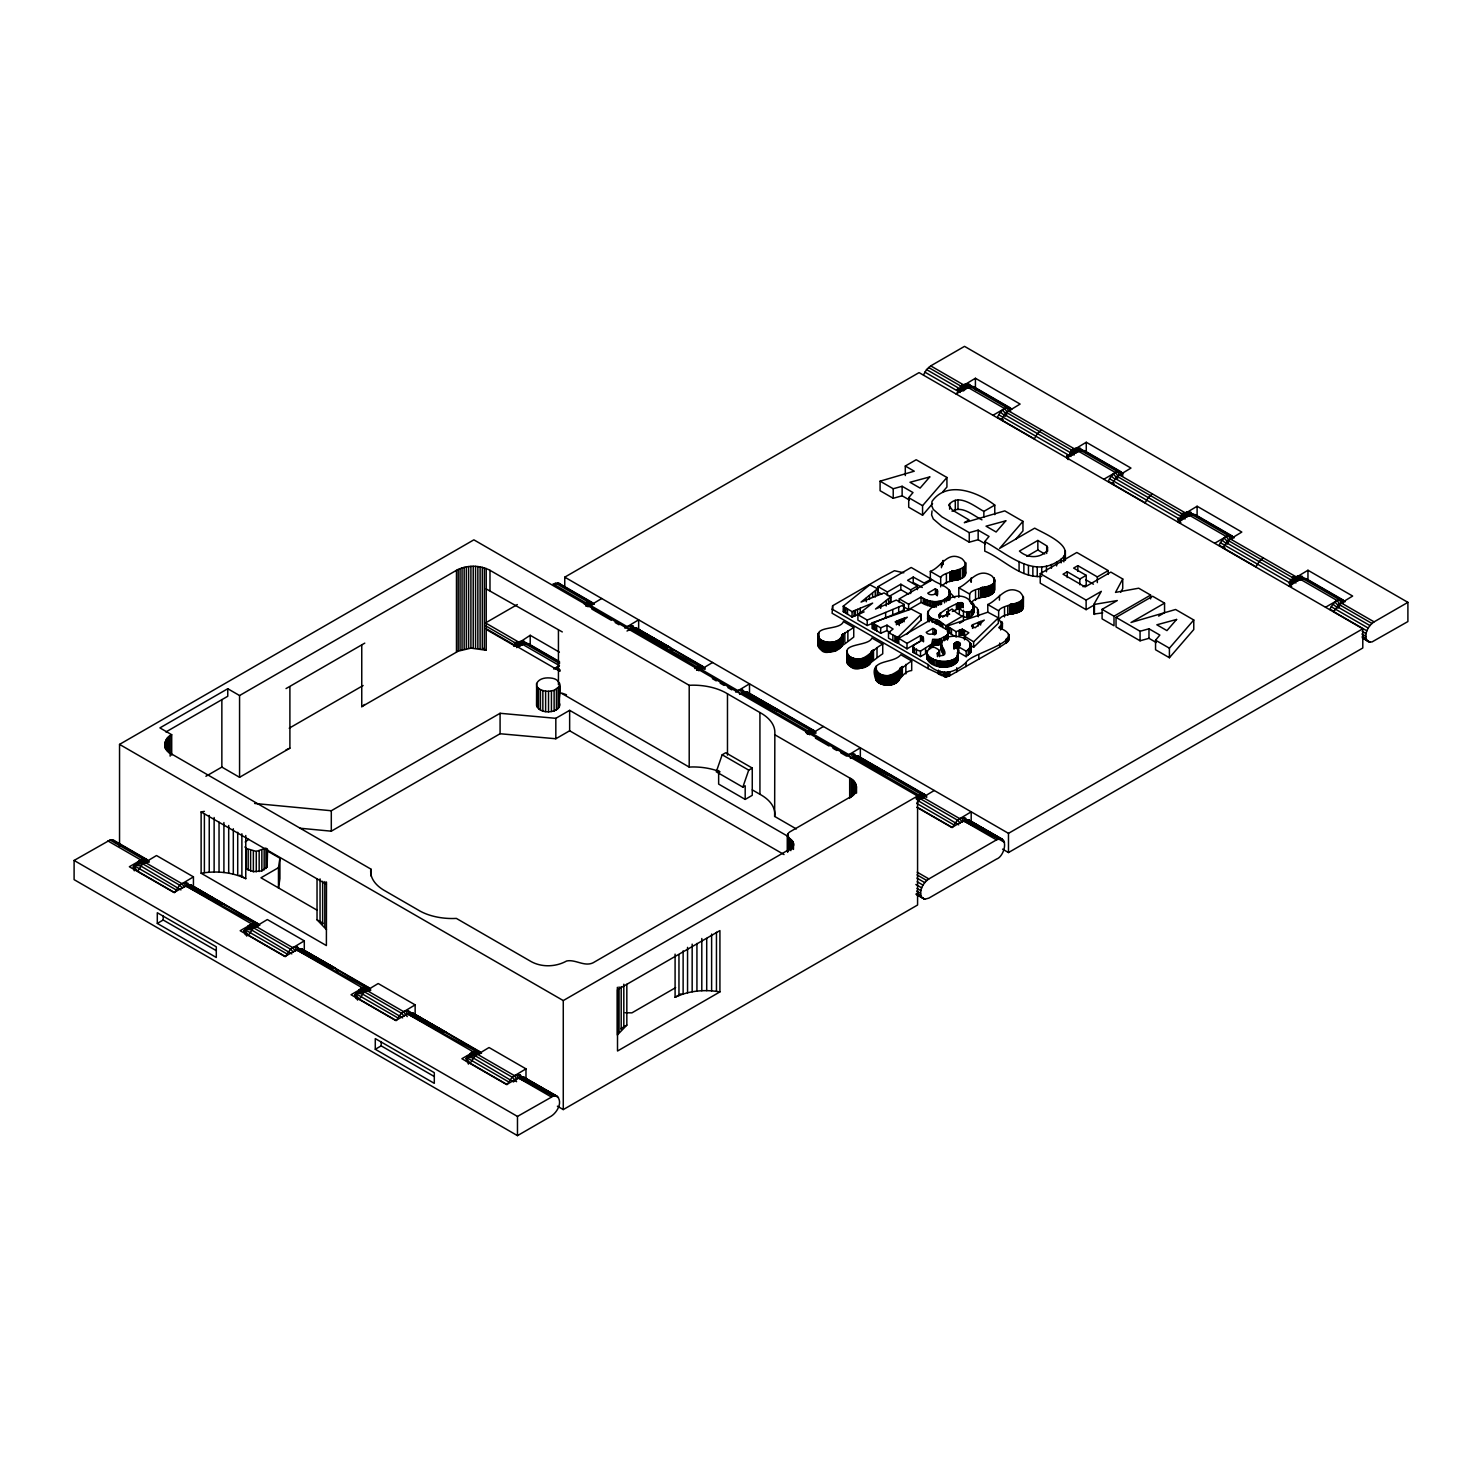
<?xml version="1.0" encoding="UTF-8"?>
<svg xmlns="http://www.w3.org/2000/svg" width="1482" height="1482" viewBox="0 0 1482 1482"><rect width="100%" height="100%" fill="white"/><g stroke="black" fill="none" stroke-linecap="round" stroke-linejoin="round"><path stroke-width="1.5" d="M536.54 705.654L536.632 683.517C539.226 677.904 546.728 677.311 552.119 678.219C566.05 680.405 556.936 698.152 559.381 706.895C554.694 714.676 534.094 713.361 537.447 702.338M537.169 707.303L536.632 683.517M538.503 708.804L538.503 688.37L537.169 686.851M540.448 710.063L540.448 689.63L538.503 688.37M542.857 711.027L542.857 690.575L540.448 689.63M545.617 711.601L545.617 691.149L542.857 690.575M548.525 711.749L548.525 691.316L554.12 690.371L559.381 686.444M551.434 711.49L551.434 691.057M554.12 710.823L554.12 690.371M556.435 689.334L556.435 709.785L553.601 710.86M558.214 708.452L558.214 688M559.381 706.895L559.566 683.091M969.969 645.022L973.637 647.264L998.368 623.274L998.368 617.827L987.827 612.196L987.772 604.526L998.646 610.806L998.646 620.347C1003.277 610.491 1022.209 617.568 1023.34 606.027M987.772 604.526C998.535 600.006 1005.722 583.964 1019.783 592.022C1032.676 604.878 1002.536 603.063 998.646 610.806M974.007 605.638C973.378 613.622 963.485 614.196 959.317 607.824C975.804 589.947 915.487 624.756 949.61 614.159L946.979 612.14L952.074 609.009C982.714 637.075 980.195 585.334 949.647 598.246C943.608 600.525 917.265 611.01 932.863 618.883C940.681 620.476 939.588 621.68 945.868 625.737L963.448 615.586M971.618 602.489C976.101 594.653 997.367 599.525 993.811 587.187M864.099 611.899L852.076 617.086L843.388 611.455M970.691 603.285L977.286 608.083L978.398 615.882M927.047 655.766C925.546 669.938 961.837 671.939 956.631 656.081M994.774 505.103L983.863 511.383C974.322 506.233 958.132 492.487 948.702 505.103L952.5 510.178L969.061 519.941L964.319 522.683L1004.777 510.882L1022.951 521.368L999.609 548.414L1034.695 528.148C1043.939 533.576 1082.027 548.692 1056.629 562.104C1031.287 577.443 1005.593 552.564 984.752 541.597L989.031 536.447L978.157 530.167L969.265 532.649L941.922 516.866L933.271 509.419L931.604 505.399L932.03 501.379C947.165 479.927 978.12 492.172 994.774 505.103L994.774 514.643M796.353 828.957L774.641 816.415L774.845 732.849A46.979 27.121 0 0 0 759.933 712.546L727.477 693.798A46.979 27.121 0 0 0 692.316 685.184L689.204 685.314L489.986 570.311C479.76 564.92 466.7 564.92 456.475 570.311L239.565 695.54L227.765 688.722L159.908 727.903L171.708 734.72C162.872 738.129 162.872 750.652 171.708 754.06L370.908 869.1L370.908 875.918M932.03 510.92L931.604 514.939L933.271 518.959L941.922 526.406L969.265 542.19L978.157 539.707L985.419 543.894M1047.663 547.284L1047.348 550.285C1040.383 558.807 1027.23 558.343 1019.431 551.082L1037.845 540.448L1046.7 545.839L1047.663 551.1M921.693 897.462C918.525 890.756 923.193 882.698 928.881 878.919L996.497 839.868C1009.464 834.959 1004.833 856.392 996.497 859.078L928.881 898.111L924.731 899.222L915.857 894.091M1366.886 640.428C1363.736 633.722 1368.405 625.663 1374.092 621.866L1407.9 602.359L1407.9 621.551L1371.943 641.984L1368.219 641.65L1363.014 638.186M875.492 678.385C868.322 658.119 892.72 664.603 900.834 654.729L911.708 660.991L911.708 670.531C900.574 671.679 899.518 686.277 887.959 685.055C882.827 685.74 872.379 681.683 876.622 675.255M370.908 869.1L370.685 870.879A46.979 27.121 0 0 0 385.598 891.182L418.054 909.929A46.979 27.121 0 0 0 453.214 918.525L456.363 918.414L531.408 961.744C542.227 967.505 555.954 966.931 566.606 961.003C576.016 958.947 585.575 968.154 594.893 961.744L790.869 848.501C800.447 842.48 781.959 837.237 789.739 831.939L849.686 797.335C858.523 793.926 858.523 781.385 849.686 777.976L774.641 734.646M774.641 816.415L774.845 814.6A46.979 27.121 0 0 0 759.933 794.296L752.3 789.887M942.589 585.779C947.813 577.535 965.097 583.519 965.579 572.033M953.908 643.873C975.823 670.068 908.596 663.269 932.326 645.948C933.882 647.764 943.663 650.283 937.272 653.247C936.846 654.951 939.903 655.804 941.366 655.637C948.869 655.285 942.515 647.764 941.089 644.262C943.423 628.535 983.029 638.742 966.19 651.209L966.19 656.674L957.761 651.802C962.781 640.52 952.574 639.001 953.852 648.282M882.735 644.262L871.861 637.982C869.174 646.782 837.812 642.651 849.631 656.47C863.654 665.733 871.731 648.912 882.735 644.262L882.735 653.803C873.38 659.471 854.392 680.275 846.907 660.639M1008.594 638.205L1007.556 641.91L999.683 647.171L949.721 675.736L945.034 676.626L928.084 668.604L832.106 613.233L832.625 605.749L881.382 577.647L894.443 570.718L903.798 572.793M279.913 858.208L279.913 878.641L278.468 888.126L278.468 867.674L279.913 858.208L266.89 850.687M920.507 635.593L920.507 641.058L907.003 648.838L907.003 643.392L920.507 635.593C932.863 641.354 898.129 645.318 920.507 651.135L920.507 656.582L913.264 652.21L913.264 650.82M841.924 646.096L842.221 634.741L853.743 627.534L853.743 637.075C845.907 642.855 820.435 665.288 818.731 642.169M853.743 627.534L843.406 621.551C840.164 631.073 811.784 624.737 819.62 638.909C825.807 644.244 839.516 643.744 842.109 635.037M930.344 571.367L940.681 577.35C944.756 569.922 975.193 571.015 961.874 558.64C947.35 550.211 941.57 567.217 930.344 571.367L930.344 580.907M244.919 846.926L246.253 848.445L246.253 868.878L253.366 871.675L261.851 870.897L267.13 866.97L267.594 849.408M966.19 656.674L970.914 651.876L969.747 647.597M911.708 660.991C901.741 666.715 885.069 686.796 875.492 668.382M722.179 754.783L716.269 771.807L742.834 787.146L745.187 785.775L745.187 799.409L752.263 795.315L752.263 768.065L725.717 752.745L722.179 754.783L748.725 770.121L752.263 768.065M742.834 787.146L748.725 770.121M1001.221 621.477L1001.499 629.035C1003.351 625.997 1001.313 620.606 997.849 619.42M920.507 651.135L931.77 643.985L932.678 639.279L938.995 639.446L946.424 635.667L948.128 633.203L947.591 630.165L930.381 619.995L898.777 638.297L907.003 643.392M941.7 647.375L941.051 649.524L943.312 654.488L943.312 649.023M958.798 587.798L969.654 594.078C972.007 586.02 1003.925 588.854 991.828 575.905C977.694 566.717 969.71 582.889 958.798 587.798L958.798 597.339M888.496 632.666L897.759 637.371L921.267 614.382L911.263 609.083L872.324 622.736L880.66 627.831L886.996 625.163L893.072 629.016L888.496 632.666L888.496 638.112L896.314 642.447L898.462 642.354M906.632 634.444L921.267 619.828M133.806 868.971C135.195 863.209 145.292 854.003 149.015 862.505M193.438 876.862L179.655 885.162L174.598 892.553L137.659 871.212L142.698 863.821L156.499 855.54L193.438 876.862L193.438 887.533M244.66 932.975C246.531 927.825 253.422 919.507 259.017 924.657L248.124 925.657M304.292 940.866L290.509 949.165L285.452 956.538L248.494 935.216L253.552 927.825L267.334 919.544L304.292 940.866L304.292 951.537M355.495 996.978C357.366 991.828 364.276 983.511 369.87 988.661L358.977 989.643M415.145 1004.87L401.344 1013.151L396.305 1020.542L359.348 999.201L364.405 991.828L378.188 983.529L415.145 1004.87L415.145 1015.522M466.348 1060.964C468.219 1055.832 475.129 1047.515 480.724 1052.646L469.813 1053.646M525.98 1068.855L512.198 1077.155L507.14 1084.546L470.202 1063.205L475.24 1055.814L489.041 1047.533L525.98 1068.855L525.98 1079.526M923.508 374.853L926.546 369.574L930.715 365.887L964.523 346.362L1407.9 602.359M956.575 393.934L961.633 386.543L975.415 378.262L1020.116 404.067L1006.334 412.404L1001.313 419.758L1034.362 438.839L1037.4 433.578L1041.55 429.891M1009.057 411.57L1006.76 407.643L969.802 386.302L957.261 389.229L971.822 386.098L1011.798 409.199C1006.204 404.067 999.257 412.348 997.405 417.516L1003.314 419.869M1067.429 457.938L1072.468 450.547L1086.269 442.266L1130.97 468.071L1117.187 476.389L1112.167 483.743L1145.197 502.843L1148.235 497.563L1152.403 493.877M1119.892 475.574L1117.595 471.628L1080.656 450.306L1070.189 452.825L1082.657 450.102L1122.652 473.184C1117.058 468.053 1110.111 476.333 1108.258 481.502L1114.149 483.854M971.192 822.491L971.192 811.821L957.409 820.12L952.352 827.493L917.339 807.282M1178.264 521.923L1183.321 514.55L1197.104 506.251L1241.823 532.057L1228.041 540.393L1223.002 547.747L1256.051 566.828L1259.089 561.567L1263.238 557.88L1296.324 576.961L1302.159 576.424L1304.308 579.481M1181.061 516.662L1193.51 514.106L1233.506 537.188C1227.911 532.057 1220.946 540.337 1219.093 545.506L1225.003 547.858M1289.118 585.927L1294.157 578.536L1307.958 570.255L1352.658 596.06L1338.876 604.378L1333.856 611.733L1366.886 630.832M1343.025 599.951L1306.068 578.628L1291.878 580.74L1304.345 578.091L1344.341 601.192C1338.746 596.06 1331.799 604.341 1329.947 609.491L1333.874 611.066M1083.027 586.724L1086.213 584.89L1086.213 575.349L1079.822 579.036L1067.244 571.774L1063.039 574.201L1085.102 586.946L1110.815 572.089L1122.726 578.98L1115.52 592.392L1138.695 588.206L1150.625 595.079L1150.625 598.895M1120.67 592.337L1122.726 588.521L1122.726 578.98M877.548 595.227L877.548 588.762L861.061 602.081L884.032 592.93L890.775 596.857L875.492 609.028L896.332 600.062L904.187 604.452L904.224 610.047L867.211 625.515L857.893 620.143L857.893 614.697L872.639 603.1L852.076 611.64L843.165 606.286L869.86 584.779L877.548 588.762L877.548 595.227L877.548 594.208M1102.756 612.863L1093.772 614.067L1093.772 604.526L1101.33 591.337L1086.121 600.117L1040.234 573.627L1040.234 583.148L1086.121 609.658L1093.716 605.267M904.168 604.712L867.211 620.069L857.893 614.697M921.1 614.863L920.97 620.476L920.822 615.178M626.83 984.252L626.83 1025.136L617.364 1034.992L617.364 987.308M934.234 790.499L920.452 798.779L916.728 803.411L953.667 824.752M947.294 629.813L947.869 625.812L987.827 612.196M832.106 609.139L928.084 664.51C940.903 676.514 953.704 673.773 966.023 662.547C970.358 652.932 1032.12 640.168 998.757 627.683L1002.406 623.681L1001.499 621.68M899.296 598.858L908.596 604.23L921.026 597.061C928.788 602.414 940.329 603.915 947.72 597.005C956.724 588.243 936.087 583.63 932.4 579.74L899.296 598.858L899.296 602.489M928.547 616.104C925.639 619.217 930.659 626.312 928.788 616.104M932.586 503.602L922.564 515.217L908.707 507.233L908.707 497.693L913.005 492.561L902.13 486.281L893.22 488.745L880.086 481.168L880.086 490.709L893.22 498.285L902.13 495.803L909.374 499.99M1158.646 616.086L1164.556 612.659L1164.556 603.137L1131.025 622.477L1175.597 609.491L1193.77 619.995L1193.77 629.535L1169.409 657.73L1155.552 649.746L1155.552 640.205L1159.85 635.074L1148.976 628.794L1140.066 631.258L1116.039 617.383L1116.039 626.923L1140.066 640.798L1148.976 638.334L1156.219 642.521M922.564 515.217L922.564 505.677L946.924 477.482L916.191 459.735L905.298 466.033L905.298 475.574M942.626 491.987L946.924 487.022L946.924 477.482M1015.652 539.355L1022.951 530.908L1022.951 521.368M1169.409 657.73L1169.409 648.19L1193.77 619.995M559.362 652.136L530.204 635.296L514.421 645.707L487.17 629.98M555.231 669.271L559.399 665.585L522.442 644.262L514.143 645.856M1007.093 411.903L1004.611 408.55L967.653 387.228L963.504 390.915L957.261 389.933M514.087 1081.527L518.218 1077.822L524.072 1077.284L557.176 1096.328C562.956 1102.293 557.176 1112.334 551.285 1116.113L517.477 1135.638L74.1 879.641L74.1 860.449L110.057 840.016L113.781 840.35L146.848 859.43L138.734 860.783M245.197 841.98L248.754 839.312M973.637 647.264L973.637 641.817L998.368 617.827M964.504 639.835L964.504 636.204L968.858 632.74L962.263 629.22L956.075 631.647L947.294 626.164M183.546 887.44L187.825 884.958L191.53 885.291L257.701 923.434L249.569 924.768M628.757 630.406L633.036 627.923L636.741 628.257L669.845 647.301L671.994 650.357M294.381 951.425L298.679 948.962L302.384 949.295L335.488 968.339L337.637 971.395M694.891 668.586L701.19 665.863L705.062 669.456M739.592 694.391L743.89 691.927L747.595 692.261L813.748 730.385L815.915 733.46M405.234 1015.429L409.514 1012.947L413.237 1013.28L447.638 1033.565M805.726 732.571L810.024 730.052L813.748 730.385L807.653 731.404M850.446 758.395L854.725 755.913L858.43 756.246L924.601 794.389L926.75 797.446M916.58 796.575L920.878 794.056L924.601 794.389L916.469 795.723M961.281 822.38L965.579 819.917L969.284 820.25L1002.388 839.294L967.579 819.676L1000.665 838.756L965.579 819.917L1004.537 842.35M246.253 848.445L256.275 851.39L265.963 848.093L265.963 868.526M286.026 688.593L364.776 643.132M361.756 645.355L361.756 706.673L364.776 704.45M559.436 661.639L528.333 643.67L524.591 643.336L520.293 645.837L514.106 646.319M587.909 606.786L601.711 598.506M624.867 628.127L638.649 619.828L638.649 630.498M698.763 670.79L712.546 662.491M735.702 692.113L749.503 683.832L749.503 694.502M1117.947 475.907L1115.446 472.554L1078.507 451.213L1076.358 452.788L1070.152 453.288M809.598 734.776L823.399 726.495M860.338 758.488L860.338 747.817L846.555 756.116L840.72 752.745M1230.745 539.559L1228.448 535.632L1191.491 514.291L1187.193 516.773L1181.006 517.274M1341.581 603.563L1339.302 599.636L1302.345 578.295L1298.047 580.777L1289.785 581.444M947.22 611.862L947.22 615.512M942.533 617.216L948.313 613.678L948.313 608.231M872.49 628.09L880.66 633.277L886.996 630.61L890.034 632.555M205.905 776.29L221.855 767.083L239.565 777.309L289.898 748.169L289.898 686.851M675.088 954.13L675.088 997.275L681.072 993.811M119.542 846.592L119.542 744.39L473.87 539.837L917.58 796.019L917.58 905.02L563.271 1109.592L557.38 1106.183M165.891 731.978L227.765 696.262L227.765 688.722M289.212 728.199L363.127 685.518M517.311 604.563L485.503 622.922L518.57 642.021L524.424 641.484L526.555 644.522M564.753 587.835L564.753 577.165L919.062 372.612L1362.792 628.794L1362.792 647.986L1008.482 852.558L1002.592 849.149M361.756 706.673L458.197 651.172L470.905 648.134L486.226 650.246L486.226 568.477M516.625 647.615L522.442 644.262M956.02 393.934L967.653 387.228M553.583 668.956L559.399 665.585M992.959 415.275L1004.611 408.55M253.978 923.101L185.676 885.828L174.042 892.553L129.342 866.748L140.975 860.023L107.908 840.924M627.016 631.036L630.887 628.794L699.189 666.066L695.021 667.011L701.19 665.863M254.626 803.466L331.301 810.747L500.082 713.287L555.824 718.325L569.644 710.341L788.053 836.422M157.296 923.416L216.298 957.483L216.298 946.813L157.296 912.745L157.296 923.416L163.187 920.007L216.298 950.666M299.735 828.197L331.301 831.18L500.082 733.738L555.824 738.758L569.644 730.774L784.034 854.558M278.468 867.674L260.962 877.789L316.926 910.096M1066.855 457.938L1078.507 451.213M881.79 594.208L878.066 592.059L878.066 586.613L911.189 567.476L931.418 579.166L924.12 583.019L913.227 577.072L907.577 580.333L917.395 586.001L917.395 589.651M878.066 586.613L887.385 591.985L900.834 584.223L910.67 589.892L917.395 586.001M889.311 596.32L900.834 589.669L908.707 594.208M1103.812 479.26L1115.446 472.554M360.663 988.049L364.813 987.105L296.53 949.832L284.896 956.538L240.177 930.733L251.829 924.008L185.676 885.828M935.42 588.743L927.751 593.17C930.826 597.32 942.052 592.67 935.42 588.743L935.42 594.208L936.661 595.097M903.02 606.453L908.596 609.676L921.026 602.507L934.401 607.12L934.401 601.673M1026.804 556.361L1037.845 549.989L1044.773 553.99M932.919 628.424L926.194 632.314C929.121 637.241 941.57 631.369 932.919 628.424L932.919 633.888L934.679 634.889M1040.234 573.627L1076.84 552.471L1108.221 570.607L1108.221 574.423M959.539 623.292L963.448 621.032L963.467 610.213M920.507 656.582L925.546 653.673L925.546 648.227M1108.221 570.607L1097.328 576.906L1077.859 565.661L1073.635 568.088L1086.213 575.349M1177.708 521.942L1189.342 515.217L1226.299 536.54L1228.782 539.911M957.761 651.802L959.243 650.95M1214.666 543.264L1226.299 536.54M1150.625 595.079L1114.001 616.216L1114.001 625.756L1102.089 618.865L1102.089 609.343L1117.298 600.543L1093.772 604.526M471.498 1052.053L475.666 1051.09L407.383 1013.818L395.731 1020.542L351.03 994.737L362.664 988.012L296.53 949.832M1116.039 617.383L1152.644 596.246L1164.556 603.137M375.279 1049.275L434.3 1083.342L434.3 1072.672L375.279 1038.604L375.279 1049.275L381.189 1045.866L434.3 1076.525M119.542 744.39L563.271 1000.572L917.58 796.019M1288.562 585.927L1300.196 579.203L1337.134 600.543L1340.877 605.582M1325.501 607.268L1337.134 600.543M558.492 1097.551L522.386 1076.71L557.176 1096.328L553.453 1095.995L518.218 1077.822L506.585 1084.546L461.884 1058.722L473.518 1052.016L407.383 1013.818M998.646 838.96L963.43 820.787L951.796 827.493L916.802 807.301M675.644 987.623L631.925 1012.854L625.182 1012.762M719.919 991.903L617.512 1051.016L617.512 989.698L719.919 930.585L719.919 991.903C704.913 989.272 688.908 990.643 675.088 997.275M74.1 860.449L517.477 1116.428L553.453 1095.995L520.367 1076.951L555.454 1095.791M564.753 577.165L1008.482 833.347L1362.792 628.794M620.847 1028.582L626.83 1025.136M952.37 611.455L959.391 608.398M955.353 642.725C951.277 650.913 962.281 648.338 957.891 642.243M972.507 624.774L971.525 626.015L975.119 627.775L984.289 620.106L972.507 624.774L972.507 628.405M286.026 749.911L289.898 748.169M952.037 511.216C962.578 505.251 973.007 515.514 981.955 519.83M583.927 603.73L592.059 602.396L558.992 583.315L553.119 583.889L586.187 602.989L590.336 601.859L593.393 603.619L584.668 604.415M1010.631 409.921L1008.482 410.829L1074.617 448.972L1080.471 448.435L1082.62 451.491M585.909 606.027L594.226 604.1L587.983 605.416M590.058 605.212L627.016 626.553L632.888 625.978L635.037 629.035M136.548 863.858L149.015 861.153L136.548 863.784L147.014 861.338M144.865 862.265L181.804 883.587L187.677 883.013L189.844 886.069M700.912 669.216L705.062 668.104L696.762 669.864L700.912 669.216L737.851 690.556L740.352 693.909M737.851 690.556L742.019 689.426L745.891 693.02M255.701 926.25L259.869 925.139L247.383 927.769L255.701 926.25L292.658 947.591L295.14 950.944M292.658 947.591L296.808 946.479L300.679 950.073M807.597 734.016L815.915 732.108L807.597 733.849L813.914 732.293M811.765 733.22L848.704 754.542L854.577 753.967L856.744 757.024M368.703 989.328L358.255 991.699L370.704 989.142L360.311 991.328M366.554 990.254L403.493 1011.576L407.661 1010.465L410.699 1012.225M916.376 798.409L926.769 796.093L918.451 797.853M922.601 797.205L959.558 818.546L965.43 817.953L967.579 821.028M469.09 1055.851L481.557 1053.128L471.165 1055.332M477.389 1054.239L514.347 1075.58L520.219 1075.006L522.368 1078.062M932.678 644.726L941.348 644.077M964.578 630.443L964.578 635.908L962.263 634.667L959.002 635.797L959.002 630.35M900.834 619.457L907.317 617.197L899.241 623.774L895.147 621.847L900.834 619.457L900.834 623.088M960.429 387.45L971.766 387.487L969.636 384.449L963.782 384.987L930.715 365.887M1181.339 513.791L1189.601 511.901L1193.455 515.477M880.086 481.168L914.246 471.202L905.298 466.033M584.167 603.026L588.335 602.062L555.268 582.982M961.762 385.061L965.912 384.116M1072.598 449.046L1076.766 448.101M585.946 605.73L592.207 604.304M514.161 645.707L524.591 643.336L559.603 663.547M1183.451 513.05L1187.619 512.105M696.799 669.716L703.061 668.308M1292.211 577.517L1298.454 576.109M247.401 927.713L257.849 925.342M916.395 798.187L924.749 796.297M469.109 1055.703L479.538 1053.332M584.13 603.193L590.336 601.859M140.994 859.801L145.125 858.912M807.894 730.756L812.025 729.866M251.829 923.786L255.978 922.897M918.729 794.741L922.878 793.852M360.608 988.235L366.832 986.901M471.461 1052.22L477.667 1050.886M961.707 385.227L967.913 383.912M959.336 388.747L973.526 386.635L1010.483 407.976M1072.56 449.231L1078.766 447.916M1070.189 452.732L1084.379 450.639L1121.337 471.961L1122.8 475.833M514.439 642.706L522.701 640.946M516.218 645.337L526.61 643.151L559.659 662.232M1183.396 513.217L1189.601 511.901M1300.455 575.905L1292.174 577.647L1296.324 576.961M1189.342 515.217L1181.043 516.81L1195.233 514.625L1232.172 535.965M1289.803 581.203L1300.196 579.203M696.818 667.4L702.913 666.4L636.741 628.257M326.485 881.975L326.392 945.572L201.126 873.25L201.126 811.932L204.386 811.376M201.126 873.25C216.057 870.675 231.989 872.046 245.771 878.659L245.771 835.496M360.422 988.772L368.555 987.438L302.384 949.295M471.257 1052.757L479.39 1051.423L413.237 1013.28M960.503 385.931L969.636 384.449M959.262 388.951L973.526 386.635L975.693 389.692M1071.338 449.917L1080.471 448.435M1072.153 452.621L1076.228 451.954M1080.304 451.306L1084.379 450.639L1085.695 451.862M1182.191 513.921L1191.324 512.439M1182.988 516.625L1189.101 515.625M515.291 642.966L524.424 641.484M518.126 645.337L522.201 644.67M696.596 670.29L700.671 669.623M1293.026 577.924L1302.159 576.424M1291.804 580.944L1306.068 578.628L1307.402 579.851M807.449 734.294L813.562 733.294M140.549 863.339L146.662 862.339M920.322 797.946L924.398 797.297M247.309 927.991L257.498 926.343M360.2 991.662L370.389 989.995M471.035 1055.647L475.111 1054.999M1123.467 473.721L1119.336 474.833L1185.47 512.976M1234.321 537.725L1230.171 538.837L1263.238 557.88M1345.156 601.711L1341.025 602.822L1374.092 621.866M695.521 668.419L704.228 667.622L635.056 627.683L669.845 647.301M806.356 732.404L815.081 731.608L745.891 691.668L780.681 711.304L782.829 714.361M139.456 861.45L148.181 860.653L112.058 839.812M917.21 796.408L925.917 795.612L856.744 755.672L892.849 776.512M960.058 386.635L970.951 385.672M961.744 389.044L966.116 388.636M1070.912 450.639L1081.786 449.657M1181.765 514.625L1192.639 513.661M514.865 643.67L525.74 642.706M1292.6 578.628L1303.475 577.647M247.605 928.269L251.977 927.88L247.698 927.399M358.459 992.255L362.812 991.866M957.242 389.451L965.504 388.784M916.321 799.113L920.452 798.779L957.409 820.12L960.317 823.158M136.511 864.321L142.698 863.821L179.655 885.162L182.582 888.2M247.364 928.325L253.552 927.825L290.509 949.165L293.417 952.204M356.143 992.477L364.405 991.828L401.344 1013.151L404.271 1016.207M466.997 1056.481L475.24 1055.814L512.198 1077.155L516.588 1081.712M960.966 602.896C962.077 609.917 958.724 609.936 959.799 602.896M984.752 541.597L984.752 551.137C1003.499 558.955 1019.82 578.165 1041.716 576.442M560.418 692.668L689.204 767.083L692.316 766.954A46.979 27.121 0 0 1 720.067 771.844M1071.282 451.436L1075.821 451.454M1179.857 515.44L1188.934 515.458M1290.711 579.425L1302.048 579.481M515.217 644.485L522.034 644.503M806.819 733.423L813.637 733.442M917.673 797.427L924.49 797.446M137.641 862.468L146.737 862.487M248.494 926.472L257.59 926.491M359.348 990.458L370.704 990.495M470.183 1054.462L474.74 1054.48M545.617 691.149L548.525 691.316M358.551 991.384L364.757 992.106M960.558 388.469L965.153 389.006M1290.803 580.203L1295.398 580.722M1070.189 454.252L1074.339 454.9M1178.95 517.94L1185.192 518.904M1289.803 581.926L1296.046 582.889M134.473 864.988L140.697 865.951L180.971 889.904M245.308 928.973L251.551 929.936L291.824 953.889M356.162 992.977L362.386 993.94L402.659 1017.893M466.997 1056.962L473.24 1057.926L513.513 1081.897M966.19 651.209L957.761 646.356C965.097 644.54 954.112 637.427 958.502 647.801M562.308 693.261L566.476 694.762M486.226 588.928L562.308 631.943M922.304 587.483L913.227 582.519L913.227 577.072M335.488 968.339L300.679 948.721L369.87 988.661M446.323 1032.343L411.533 1012.706L480.724 1052.646M928.547 367.462L961.633 386.543M1006.334 412.404L1072.468 450.547M1117.187 476.389L1183.321 514.55M1228.041 540.393L1294.157 578.536M1338.876 604.378L1371.943 623.44M926.546 369.574L959.614 388.673M1004.351 414.497L1070.467 452.658M1115.186 478.501L1181.321 516.662M1226.04 542.505L1292.156 580.648M1336.875 606.49L1369.942 625.552M924.824 372.093L960.132 392.471M998.72 414.756L1070.967 456.475M1109.573 478.76L1181.821 520.46M1220.427 542.745L1292.674 584.464M1331.262 606.749L1368.219 628.072M1362.162 637.686L1369.942 642.188L1364.107 638.557M1085.639 579.684L1093.42 584.186M908.707 497.693L922.564 505.677M1102.089 609.343L1114.001 616.216M1155.552 640.205L1169.409 648.19M947.294 631.628L954.538 636.204M557.269 582.778L593.393 603.619M1003.703 840.516L969.284 820.25M810.024 730.052L743.89 691.927L778.958 710.767L776.957 710.971L741.741 692.798L807.875 730.978M920.878 794.056L854.725 755.913L889.811 774.771L887.811 774.956L852.576 756.783L918.729 794.963M630.887 628.794L697.04 666.974M963.43 820.787L996.497 839.868M591.8 609.028L611.251 620.254M615.141 622.514L619.031 624.756M712.379 678.645L716.269 680.886M720.159 683.128L724.031 685.388M727.921 687.629L731.812 689.871M815.433 738.147L829.049 746.002M832.94 748.262L836.83 750.503M918.451 800.891L958.724 824.844M917.21 872.194L928.881 878.919M485.299 625.626L516.421 643.596M917.006 874.88L926.732 880.475M485.874 628.535L559.992 671.309M916.95 878.104L924.731 882.605M917.173 881.753L923.008 885.125M916.95 894.739L924.731 899.222L916.969 894.387M745.187 799.409L718.64 784.089L718.64 770.455M201.126 811.932L326.392 884.254M317.037 878.919L317.037 919.803L323.02 923.249M259.017 924.657L189.844 884.717L225.949 905.558L191.53 885.291M110.057 840.016L143.124 859.097M518.218 1077.822L551.285 1096.921M134.028 865.618L175.932 889.793M244.882 929.603L286.767 953.797M355.736 993.607L397.621 1017.782M466.571 1057.592L508.474 1081.786M1362.18 631.369L1366.071 633.629M1361.884 634.018L1365.774 636.278M1362.18 636.352L1366.071 638.594M915.857 884.495L921.693 887.866M916.969 888.422L920.859 890.663M916.691 891.071L920.563 893.313M916.969 893.387L920.859 895.628M239.751 875.177L245.771 878.659M964.504 636.204L973.637 641.817M907.003 648.838L898.777 643.744L898.74 636.667M949.11 591.688L954.816 597.746M903.205 609.195L904.224 610.047M317.037 919.803L326.485 929.659M889.848 601.377L890.812 602.192L888.57 604.137L888.57 598.672M1332.985 604.23L1337.968 608.157M1222.131 540.226L1227.133 544.172M1111.296 476.241L1114.612 478.853M1000.443 412.237L1005.444 416.164M938.791 655.489L939.088 650.283M1195.233 514.625L1196.548 515.847M858.43 756.246L859.745 757.469M747.595 692.261L748.91 693.465M558.992 583.315L560.307 584.538M528.333 643.67L529.648 644.911M524.072 1077.284L526.221 1080.322M113.781 840.35L115.929 843.406M937.013 589.947L937.18 595.542M1334.986 602.118L1339.376 606.675M1224.151 538.114L1228.522 542.69M1113.297 474.11L1117.687 478.686M1002.443 410.125L1006.834 414.682M557.251 667.159L560.177 670.197M1289.044 583.241L1291.674 586.52M1178.19 519.256L1180.839 522.535M466.237 1058.296L470.202 1063.205M355.402 994.292L359.348 999.201M245.864 931.937L248.494 935.216M133.713 866.303L137.659 871.212M923.156 637.39L923.323 641.224M949.258 595.597L950.203 597.968M959.558 818.546L962.04 821.899M848.704 754.542L851.205 757.913M627.016 626.553L629.498 629.906M514.347 1075.58L516.829 1078.933M403.493 1011.576L407.235 1016.615M181.804 883.587L184.305 886.958M961.707 817.619L964.004 821.565M850.853 753.634L853.15 757.561M740.018 689.63L742.297 693.576M629.165 625.645L631.462 629.572M516.496 1074.672L518.793 1078.6M405.642 1010.668L407.939 1014.614M294.807 946.665L297.104 950.61M183.953 882.679L186.25 886.607M947.72 635.797L948.184 638.279M977.286 612.177L978.416 615.697M1177.764 519.478L1179.542 523.22M1066.929 455.493L1068.689 459.235M465.811 1058.518L468.479 1064.132M354.976 994.515L357.625 1000.128M244.122 930.529L246.79 936.142M1341.303 599.432L1343.155 603.415M1230.449 535.428L1232.302 539.411M1119.614 471.443L1121.448 475.407M1008.76 407.439L1010.613 411.422M963.708 817.434L965.56 821.417M852.854 753.43L854.706 757.413M742.019 689.426L743.871 693.409M631.165 625.441L633.018 629.424M518.496 1074.469L520.349 1078.451M407.661 1010.465L409.495 1014.448M296.808 946.479L298.66 950.462M185.954 882.475L187.806 886.458M638.057 629.48L638.89 631.295M414.552 1014.503L415.368 1016.337M937.513 590.596L937.587 594.412M632.888 625.978L634.352 629.831M520.219 1075.006L521.683 1078.859M1008.872 634.592L1008.946 640.002M1066.725 455.622L1068.114 459.624M354.772 994.644L356.162 998.646M243.919 930.659L245.308 934.66M133.028 866.711L134.288 870.805M559.566 703.542L559.844 705.228M933.012 646.319L932.975 647.578L933.012 640.872M974.007 611.103L972.952 603.137M1307.958 570.255L1307.958 580.925M1197.104 506.251L1197.104 516.922M1148.976 628.794L1148.976 638.334M1140.066 631.258L1140.066 640.798M1097.328 576.906L1097.328 582.611M1094.438 604.915L1094.438 614.456M1086.269 442.266L1086.269 452.918M1086.121 600.117L1086.121 609.658M1079.822 579.036L1079.822 584.76M1077.859 565.661L1077.859 571.385M1067.244 571.774L1067.244 577.498M1065.373 550.841L1065.373 560.381M1063.872 556.139L1063.872 561.863M1061.131 559.047L1061.131 562.864M1056.629 562.104L1056.629 565.92M1051.442 564.438L1051.442 568.254M1046.7 545.839L1046.7 553.471M1046.459 566.031L1046.459 571.756M1041.716 566.902L1041.716 574.534M1037.845 540.448L1037.845 549.989M1037.233 567.087L1037.233 576.628M1032.861 566.643L1032.861 576.183M1028.452 565.642L1028.452 575.183M1023.877 563.957L1023.877 573.478M1023.395 596.987L1023.395 607.027M1023.34 596.486L1023.228 608.046M1023.043 599.006L1022.839 608.954M1022.599 599.802L1022.599 609.343M1022.321 600.191L1022.321 609.732M1021.969 600.581L1021.969 610.102M1021.598 600.932L1021.598 610.473M1021.172 601.284L1021.172 610.825M1020.709 601.618L1020.709 611.158M1020.227 601.914L1020.227 611.455M1019.079 561.419L1019.079 570.941M1019.32 602.396L1019.32 611.936M1018.338 602.822L1018.338 612.362M1017.245 603.211L1017.245 612.751M1016.096 603.545L1016.096 613.085M1015.003 603.804L1015.003 613.344M1013.855 604.008L1013.855 613.548M1013.484 604.045L1013.484 613.585M1013.114 604.082L1013.114 613.622M1012.743 604.1L1012.743 613.641M1012.354 604.1L1012.354 613.641M1011.984 604.082L1011.984 613.622M1011.706 604.082L1011.706 613.622M1011.428 604.1L1011.428 613.641M1011.169 604.137L1011.169 613.678M1010.909 604.211L1010.909 613.733M1010.446 604.341L1010.446 613.881M1010.002 604.508L1010.002 614.03M1009.594 604.675L1009.594 614.215M1008.594 634.129L1008.631 640.632M1008.482 833.347L1008.482 852.558M1008.131 637.186L1008.131 641.28M1007.723 605.601L1007.723 615.141M1007.556 637.816L1007.556 641.91M1006.871 638.409L1006.871 642.503M1006.13 638.983L1006.13 643.077M1004.537 607.398L1004.537 616.938M1002.443 622.903L1002.406 627.775M1002.165 622.403L1002.258 628.035M1001.962 622.144L1001.962 626.238M1000.609 625.904L1000.609 629.998M999.683 643.077L999.683 647.171M999.609 595.338L999.405 600.117M994.7 579.666L994.718 590.04M994.478 578.832L994.403 591.281M994.07 578.036L994.107 591.837M993.811 577.647L993.755 592.392M993.329 583.371L993.329 592.911M992.829 583.889L992.829 593.43M992.273 584.371L992.273 593.912M991.643 584.834L991.643 594.375M990.661 585.446L990.661 594.986M989.606 586.001L989.606 595.542M988.92 586.316L988.92 595.857M988.179 586.594L988.179 596.135M987.42 586.835L987.42 596.375M986.697 587.02L986.697 596.561M985.956 587.168L985.956 596.709M985.178 587.28L985.178 596.82M984.622 587.335L984.622 596.875M984.048 587.372L984.048 596.913M983.863 511.383L983.863 517.107M983.492 587.372L983.492 596.913M982.659 587.354L982.918 596.894M982.399 587.372L982.399 596.913M982.14 587.409L982.14 596.95M981.899 587.465L981.899 597.005M981.214 587.706L981.214 597.246M980.565 587.965L980.565 597.505M980.621 621.403L980.621 625.034M978.657 588.928L978.657 598.45M978.805 655.192L978.805 659.268M978.416 611.621L978.342 616.753M978.157 530.167L978.157 539.707M978.305 610.51L978.305 614.604M978.305 622.329L978.305 625.978M977.99 609.454L977.99 613.548M975.545 590.67L975.545 600.21M975.415 378.262L975.415 388.932M973.693 604.304L973.73 612.807M973.507 603.915L973.489 613.4M973.266 603.545L973.155 613.956M972.785 624.644L972.785 628.275M972.748 609.083L972.748 614.548M972.285 609.658L972.285 615.104M971.747 610.195L971.747 615.641M971.303 577.943L971.303 581.759M971.025 578.406L971.025 582.222M970.969 644.022L970.914 651.876M970.803 643.651L970.673 652.432M970.599 643.262L970.339 652.988M970.21 642.688L970.21 648.153M969.691 611.918L969.691 617.364M969.95 648.06L969.95 653.506M969.654 594.078L969.654 601.711M969.543 612.01L969.543 617.475M969.265 532.649L969.265 542.19M969.339 612.103L969.135 617.642M969.154 648.875L969.154 654.322M968.913 612.251L968.913 617.698M968.672 612.288L968.672 617.735M968.431 612.307L968.135 617.753M968.246 649.653L968.246 655.1M967.82 612.288L967.82 617.735M967.524 612.233L967.524 617.679M967.227 612.159L967.227 617.623M966.949 612.066L966.949 617.531M966.69 611.955L966.69 617.42M966.023 662.547L966.023 666.622M965.708 562.993L965.69 574.016M965.579 562.512L965.356 574.979M965.097 565.92L965.097 575.461M964.782 566.383L964.782 575.924M964.412 566.828L964.412 576.368M963.985 567.254L963.985 576.794M963.504 629.869L963.504 635.333M963.485 567.662L963.485 577.202M962.967 568.051L962.967 577.591M962.985 603.415L963.17 607.731M962.726 603.211L962.874 606.953M962.596 629.387L962.596 634.833M962.374 568.403L962.374 577.943M962.337 603.063L962.54 606.768M962.04 603.007L962.04 606.638M962.263 629.22L962.04 634.685M961.725 602.952L961.725 606.601M961.355 602.915L961.355 606.546M961.188 629.48L961.188 634.944M960.595 602.878L960.595 608.324M960.299 569.477L960.299 579.017M960.225 602.878L960.225 608.342M960.151 629.869L960.151 635.315M959.706 569.736L959.706 579.277M959.539 642.743L959.539 646.374M959.391 602.933L959.317 613.27M959.336 642.632L959.336 646.282M959.076 569.959L959.076 579.499M958.984 602.989L958.984 608.435M958.891 642.466L959.113 646.189M958.576 603.063L958.576 608.509M958.706 642.41L958.706 646.041M958.428 570.162L958.428 579.703M958.002 499.73L958.002 509.271M958.187 603.155L958.187 608.602M957.946 654.247L957.946 660.287M957.817 570.329L957.817 579.87M957.817 603.248L957.817 608.694M957.872 653.951L957.724 661.083M957.446 603.359L957.446 608.806M957.502 642.206L957.502 647.653M957.372 652.413L957.539 661.472M957.168 570.459L957.168 579.999M957.094 603.489L957.094 608.935M957.168 642.206L957.168 647.653M957.316 656.415L957.039 662.232M956.742 603.637L956.742 609.083M956.835 642.243L956.835 647.69M956.705 657.156L956.705 662.602M956.779 667.752L956.779 671.828M956.52 570.551L956.52 580.092M956.427 603.785L956.427 609.232M956.501 642.299L956.501 647.745M956.298 642.354L956.094 647.856M956.353 657.489L956.353 662.954M956.075 631.647L956.075 637.093M955.89 642.484L955.89 647.93M955.946 657.823L955.946 663.288M955.705 642.558L955.519 648.097M955.297 500.286L955.297 509.827M955.427 570.663L955.427 580.203M955.112 658.416L955.112 663.862M954.723 643.132L954.723 648.579M954.334 570.718L954.334 580.259M953.963 570.718L953.963 580.259M954.112 643.614L953.982 649.19M954.223 658.953L954.223 664.399M953.611 570.755L953.611 580.296M953.241 570.811L953.241 580.351M953.259 659.453L953.259 664.899M952.889 570.866L952.889 580.407M952.537 570.959L952.537 580.499M952.185 571.052L952.185 580.592M952.241 659.916L952.241 665.362M951.852 571.163L951.852 580.703M951.537 571.292L951.537 580.833M951.481 628.998L951.481 634.444M951.166 660.324L951.166 665.788M950.61 571.7L950.61 581.24M950.055 591.651L950.129 598.876M950.036 660.694L950.036 666.14M949.647 503.51L949.647 509.234M949.74 572.145L949.74 581.685M949.703 590.799L949.647 600.191M949.74 627.942L949.74 633.388M949.721 671.642L949.721 675.736M949.443 590.392L949.443 595.838M949.332 671.846L949.332 675.94M949.258 590.151L949.258 598.969M948.813 595.912L948.813 599.543M948.851 661.009L948.851 666.455M948.906 672.031L948.906 676.125M948.369 627.034L948.369 632.481M948.461 672.198L948.461 676.274M948.295 596.468L948.295 600.099M948.147 631.869L948.128 638.649M947.832 630.535L947.906 637.575M947.998 672.328L947.998 676.422M947.72 597.005L947.72 600.636M947.517 612.937L947.517 616.568M947.609 625.941L947.609 629.572M947.702 634.315L947.461 640.113M947.646 661.287L947.646 666.733M947.72 672.402L947.72 676.496M947.165 635.018L947.165 638.649M947.443 672.457L947.146 676.607M947.072 611.992L946.979 616.16M946.85 672.55L946.85 676.644M946.813 635.352L946.813 638.983M946.553 672.587L946.553 676.663M946.405 574.053L946.405 583.593M946.424 635.667L946.424 639.298M946.405 661.491L946.405 666.937M946.257 672.587L946.257 676.681M946.183 598.172L946.183 601.803M945.942 672.606L945.942 676.681M945.868 625.737L945.868 629.368M945.646 672.587L945.646 676.681M945.312 636.463L945.312 640.094M945.331 672.569L945.331 676.663M945.145 661.657L945.145 667.104M945.034 672.55L945.034 676.626M944.738 672.495L944.738 676.589M944.479 599.247L944.479 602.878M944.442 661.713L944.442 667.159M944.46 672.439L944.46 676.533M944.09 637.223L944.09 640.854M944.164 672.383L944.164 676.477M943.738 661.732L943.738 667.196M943.904 672.309L943.904 676.403M943.145 560.4L943.145 564.216M943.034 661.732L943.034 667.196M942.756 560.863L942.756 564.679M942.756 623.941L942.756 627.59M942.367 647.338L942.367 652.784M942.33 661.713L942.33 667.159M941.959 671.679L941.959 675.773M941.811 562.456L941.811 566.272M941.7 641.91L941.607 651.135M941.644 661.657L941.644 667.104M941.515 563.216L941.459 567.717M941.57 600.655L941.57 604.285M941.348 638.631L941.422 647.875M940.977 622.885L940.977 626.515M941.2 642.947L941.089 649.727M940.681 577.35L940.681 586.891M940.885 600.895L940.885 604.526M940.792 622.755L940.792 626.404M940.959 661.565L940.959 667.011M940.607 612.937L940.366 616.734M940.477 622.496L940.625 626.275M940.607 638.946L940.607 644.392M940.162 601.099L940.162 604.73M940.162 613.27L940.162 616.901M940.31 621.884L940.31 625.96M940.273 661.454L940.273 666.9M940.125 670.957L940.125 675.051M939.958 613.437L939.792 617.253M939.829 639.224L939.829 644.67M939.644 613.807L939.514 617.642M939.458 650.654L939.532 656.656M939.625 661.305L939.625 666.77M939.403 614.215L939.31 618.05M939.347 650.542L939.347 655.989M938.995 639.446L938.995 644.892M938.643 601.396L938.643 605.045M938.514 620.587L938.514 624.218M938.588 639.539L938.588 645.003M938.532 661.028L938.532 666.474M938.421 670.142L938.421 674.236M938.143 639.631L938.143 645.078M937.847 601.507L937.847 605.138M937.81 620.495L937.81 624.126M937.717 639.687L937.717 645.133M937.309 590.262L937.309 595.708M937.272 639.724L937.272 645.189M937.458 653.025L937.458 656.656M937.476 660.713L937.476 666.159M937.124 620.365L937.124 623.996M936.661 589.651L936.846 595.245M936.809 639.761L936.809 645.207M936.402 601.618L936.402 607.064M936.439 620.217L936.439 623.848M936.365 639.761L936.365 645.207M936.476 660.342L936.476 665.788M935.79 620.032L935.79 623.681M935.864 630.369L935.864 634M935.92 639.761L935.92 645.207M935.605 630.109L935.605 633.759M935.475 639.724L935.475 645.17M935.161 619.828L935.161 623.477M935.327 629.887L935.327 633.518M934.938 601.673L934.938 607.12M935.012 629.646L935.012 633.277M935.049 639.687L935.049 645.133M934.809 659.638L934.809 665.085M934.679 629.442L934.679 633.073M934.605 639.613L934.605 645.059M933.882 601.655L933.882 607.101M933.345 601.618L933.345 607.064M933.252 658.879L933.252 664.325M932.826 601.562L932.826 607.009M932.863 618.883L932.863 622.514M932.863 642.428L932.66 646.467M932.419 643.225L932.419 646.874M932.308 601.47L932.308 606.916M932.122 643.614L932.122 647.245M931.826 618.346L931.826 621.977M931.77 643.985L931.77 647.615M931.77 658.045L931.77 663.491M930.696 601.155L930.696 606.601M930.715 644.911L930.715 648.56M930.381 657.156L930.381 662.602M929.955 617.123L929.955 620.754M929.51 645.782L929.51 649.431M929.27 656.304L929.27 661.75M929.14 600.747L929.14 606.194M929.158 616.456L929.158 621.903M928.306 610.973L928.473 621.199M928.306 655.396L928.306 660.861M928.084 611.306L928.214 620.81M928.084 664.51L928.084 668.604M927.917 611.64L927.825 620.032M927.732 654.748L927.732 660.194M927.51 600.247L927.51 605.693M927.602 612.9L927.676 619.476M927.269 654.044L927.269 659.509M926.861 650.672L926.88 658.805M926.713 651.061L926.732 658.416M925.954 599.654L925.954 605.119M924.564 599.043L924.564 604.489M923.434 637.779L923.508 641.817M923.249 598.357L923.249 603.804M922.767 637.001L922.971 640.817M922.545 636.815L922.545 640.446M922.286 636.649L922.286 640.28M922.026 636.482L922.026 640.113M921.267 614.382L921.211 620.143M921.026 597.061L921.026 602.507M916.413 648.783L916.413 654.229M914.338 647.541L914.338 652.988M913.783 647.171L913.783 652.617M913.264 645.374L913.264 652.21M913.023 645.559L913.116 652.08M912.838 645.763L912.764 651.58M910.67 589.892L910.67 593.522M908.596 604.23L908.596 609.676M905.854 664.381L905.854 673.902M904.187 604.452L904.001 610.269M904.15 618.105L904.15 621.755M902.464 618.791L902.464 622.421M902.371 666.437L902.371 675.977M902.13 486.281L902.13 495.803M901.556 666.956L901.556 676.496M900.834 584.223L900.834 589.669M900.834 667.493L900.834 677.033M900.593 667.715L900.593 677.255M900.371 667.937L900.371 677.478M900.185 668.16L900.037 677.941M899.741 668.938L899.741 678.478M899.555 669.493L899.389 679.516M899.241 620.106L899.241 625.552M899.185 670.457L899.185 679.997M898.703 607.046L898.703 612.511M898.907 670.92L898.907 680.46M898.592 671.365L898.592 680.905M898.166 637.13L898.166 642.577M898.222 671.809L898.222 681.331M897.759 637.371L897.759 642.817M897.796 672.217L897.796 681.757M897.722 620.717L897.722 624.348M897.555 637.408L897.555 642.855M897.332 637.371L897.332 642.836M897.314 672.624L897.314 682.165M896.814 637.204L896.814 642.651M896.777 673.013L896.777 682.554M896.406 621.217L896.406 624.848M896.314 637.001L896.314 642.447M896.221 673.365L896.221 682.906M895.61 673.717L895.61 683.258M894.887 636.297L894.887 641.762M894.961 674.032L894.961 683.572M894.257 674.31L894.257 683.85M893.553 674.569L893.553 684.11M893.22 488.745L893.22 498.285M892.868 635.167L892.868 640.632M892.794 674.81L892.794 684.351M892.738 609.565L892.738 615.011M892.034 675.014L892.034 684.536M891.256 675.181L891.256 684.721M890.756 596.598L890.682 602.433L890.571 597.079M890.441 675.31L890.441 684.851M889.626 675.422L889.626 684.962M888.792 675.477L888.792 685.017M887.959 675.514L887.959 685.055M887.385 591.985L887.385 595.616M886.996 625.163L886.996 630.61M887.125 675.533L887.125 685.073M886.236 600.506L886.236 605.971M886.292 675.496L886.292 685.036M885.643 612.492L885.643 617.938M885.476 675.44L885.476 684.98M884.68 675.329L884.68 684.869M883.883 675.199L883.883 684.74M883.124 675.032L883.124 684.573M882.364 674.847L882.364 684.369M881.642 674.606L881.642 684.147M880.864 674.31L880.864 683.85M880.678 604.749L880.678 608.38M880.66 627.831L880.66 633.277M880.123 673.995L880.123 683.535M879.419 673.643L879.419 683.183M878.77 673.273L878.77 682.794M878.159 672.865L878.159 682.387M877.603 672.42L877.603 681.961M877.103 671.976L877.103 681.516M877.011 647.578L877.011 657.119M876.677 625.7L876.677 631.165M876.659 671.513L876.659 681.035M876.307 666.14L876.325 680.627M876.029 666.567L876.047 680.201M875.806 667.011L875.658 679.293M875.269 591.503L875.269 596.968M875.121 624.848L875.121 630.313M873.732 624.052L873.732 629.498M873.509 649.635L873.509 659.175M872.75 650.135L872.75 659.675M872.602 593.522L872.602 597.153M872.49 622.644L872.528 628.738M872.324 622.736L872.361 628.59M872.046 650.672L871.824 660.416M871.62 651.098L871.62 660.639M871.435 651.32L871.305 661.083M871.027 652.136L871.027 661.676M870.842 652.728L870.694 662.732M870.49 653.673L870.49 663.214M870.23 654.118L870.23 663.658M869.897 654.562L869.897 664.103M869.452 595.82L869.452 599.45M869.341 655.174L869.341 664.714M868.693 655.748L868.693 665.288M867.97 656.285L867.97 665.826M867.211 620.069L867.211 625.515M867.155 656.804L867.155 666.344M866.303 598.098L866.303 601.729M866.285 657.267L866.285 666.807M865.321 657.675L865.321 667.215M864.617 657.952L864.617 667.493M863.858 658.193L863.858 667.715M863.08 658.378L863.08 667.919M862.283 658.564L862.283 668.104M861.505 658.693L861.505 668.234M860.69 658.786L860.69 668.326M860.227 608.176L860.227 613.622M859.875 658.86L859.875 668.401M859.06 658.879L859.06 668.419M858.245 658.879L858.245 668.419M857.522 609.361L857.522 614.808M857.411 658.86L857.411 668.401M856.596 658.786L856.596 668.326M856.522 786.312L856.522 793.129M856.17 784.978L856.17 791.796M855.799 658.693L855.799 668.234M855.614 783.682L855.614 792.777M855.225 610.343L855.225 615.808M855.021 658.564L855.021 668.104M854.818 782.422L854.818 793.778M854.243 658.397L854.243 667.937M854.058 610.843L854.058 616.29M853.836 781.199L853.836 794.834M853.502 658.212L853.502 667.752M852.78 657.989L852.78 667.53M852.632 780.051L852.632 795.945M852.076 611.64L852.076 617.086M852.076 657.73L852.076 667.27M851.409 657.452L851.409 666.993M851.242 778.976L851.242 797.149M850.779 657.156L850.779 666.696M850.186 656.822L850.186 666.363M849.631 656.47L849.631 666.011M849.686 777.976L849.686 798.428M849.13 656.1L849.13 665.64M848.667 655.711L848.667 665.251M848.26 655.285L848.26 664.825M847.871 630.924L847.871 640.465M847.889 654.859L847.889 664.399M847.482 608.972L847.482 614.437M847.574 654.414L847.574 663.955M847.111 653.506L847.315 663.51M846.907 651.098L846.963 662.565M845.74 607.953L845.74 613.4M844.833 632.721L844.833 642.262M844.314 607.046L844.314 612.511M843.388 606.008L843.165 611.733M843.184 633.833L843.184 643.355M842.721 634.203L842.721 643.744M842.313 634.592L842.221 644.281M841.795 636.815L841.628 646.615M841.035 637.816L841.035 647.356M840.35 638.52L840.35 648.06M839.572 639.187L839.572 648.727M838.664 639.835L838.664 649.375M837.663 640.446L837.663 649.987M836.589 641.002L836.589 650.542M835.996 641.261L835.996 650.802M835.366 641.484L835.366 651.024M834.718 641.687L834.718 651.228M834.051 641.873L834.051 651.413M833.347 642.021L833.347 651.561M832.625 605.749L832.625 609.843M832.606 642.132L832.606 651.672M831.847 642.225L831.847 651.765M831.069 642.28L831.069 651.821M830.309 642.299L830.309 651.839M829.531 642.299L829.531 651.839M828.531 642.243L828.531 651.784M827.53 642.132L827.53 651.672M826.548 641.984L826.548 651.524M825.604 641.799L825.604 651.339M824.677 641.558L824.677 651.098M823.77 641.28L823.77 650.82M822.918 640.965L822.918 650.505M822.121 640.613L822.121 650.153M821.528 640.317L821.528 649.857M820.991 640.002L820.991 649.524M820.491 639.65L820.491 649.19M820.028 639.279L820.028 648.82M819.62 638.909L819.62 648.449M819.213 638.464L819.213 648.005M818.731 632.629L818.842 647.541M818.435 633.092L818.546 647.06M818.212 633.574L818.286 646.578M818.045 634.055L817.971 645.578M793.463 842.906L793.463 849.427M793.129 841.943L793.129 848.76M792.574 840.998L792.574 847.815M791.814 840.127L791.814 849.205M790.869 839.294L790.869 850.649M789.739 838.553L789.739 849.908M788.443 837.589L788.443 851.205M787.646 834.033L787.646 852.354M787.368 835.255L787.368 851.15M759.933 712.546L759.933 794.296M727.477 693.798L727.477 755.116M716.454 932.271L716.454 991.328M711.619 934.049L711.619 990.828M706.71 938.402L706.71 990.643M701.801 938.495L701.801 990.736M696.929 943.441L696.929 991.125M692.168 944.127L692.168 991.81M689.204 685.314L689.204 767.083M687.555 947.368L687.555 992.792M683.128 950.87L683.128 994.033M678.96 954.649L678.96 995.534M623.811 984.215L623.811 1027.378M621.199 986.623L621.199 1029.786M619.05 986.901L619.05 1032.324M569.644 710.341L569.644 730.774M563.271 1000.572L563.271 1109.592M558.436 630.202L558.436 684.703M555.824 718.325L555.824 738.758M530.204 635.296L530.204 645.967M517.477 1116.428L517.477 1135.638M500.082 713.287L500.082 733.738M489.986 570.311L489.986 590.744M484.392 567.921L484.392 649.672M482.298 567.347L482.298 649.097M480.112 566.884L480.112 648.653M477.852 566.569L477.852 648.319M475.555 566.365L475.555 648.134M473.221 566.309L473.221 648.06M470.905 566.365L470.905 648.134M468.608 566.569L468.608 648.319M466.348 566.884L466.348 648.653M464.162 567.347L464.162 649.097M462.051 567.921L462.051 649.672M460.068 568.606L460.068 650.376M458.197 569.403L458.197 651.172M456.475 570.311L456.475 652.08M381.189 1041.587L381.189 1045.866M331.301 810.747L331.301 831.18M324.817 881.568L324.817 926.991M322.65 881.29L322.65 924.435M320.056 878.882L320.056 922.045M267.13 848.797L267.13 866.97M264.166 849.427L264.166 869.86M261.851 850.464L261.851 870.897M259.165 851.131L259.165 871.564M256.275 851.39L256.275 871.824M253.366 851.224L253.366 871.675M250.606 850.668L250.606 871.101M248.179 849.705L248.179 870.156M241.881 833.755L241.881 876.918M239.565 695.54L239.565 777.309M237.713 832.254L237.713 875.399M233.304 828.734L233.304 874.158M228.691 825.493L228.691 873.194M223.912 822.547L223.912 872.509M221.855 699.597L221.855 767.083M219.04 822.139L219.04 872.12M214.13 817.508L214.13 872.009M209.24 815.433L209.24 872.213M204.386 813.655L204.386 872.713M171.708 734.72L171.708 755.153M170.152 735.702L170.152 756.153M168.763 736.795L168.763 752.689M167.559 737.943L167.559 751.559M166.577 739.148L166.577 750.503M165.78 740.426L165.78 749.503M165.224 741.722L165.224 748.54M164.873 743.056L164.873 747.595M163.187 915.728L163.187 920.007M486.226 650.246A46.979 27.121 0 0 1 482.817 648.208M929.751 476.926L920.1 488.097L910.004 482.28L929.751 476.926M1005.796 520.83L996.126 532.001L986.049 526.184L1005.796 520.83M1176.597 619.457L1166.945 630.61L1156.849 624.793L1176.597 619.457M668.123 646.763L666.122 646.967L633.036 627.923L668.123 646.763M222.911 903.816L220.911 904.001L187.825 884.958L222.911 903.816M333.765 967.802L331.746 968.005L298.679 948.962L333.765 967.802M444.6 1031.805L442.599 1032.009L409.514 1012.947L444.6 1031.805"/></g></svg>
